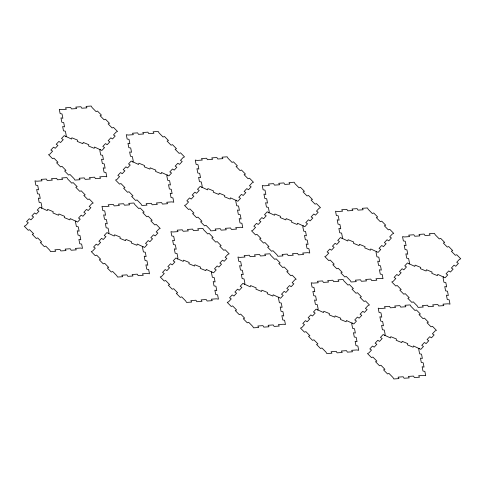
<?xml version="1.0" encoding="UTF-8"?>
<svg xmlns="http://www.w3.org/2000/svg" width="485" height="485" viewBox="0 0 485 485"><rect width="100%" height="100%" fill="white"/><g stroke="black" fill="none" stroke-linecap="round" stroke-linejoin="round"><path stroke-width="0.73" d="M41.595 208.326L41.916 207.059L41.08 202.748L39.176 202.409L38.339 198.098L40.243 198.444L39.406 194.133L37.503 193.788L36.666 189.477L38.57 189.823L37.733 185.512L35.829 185.167L34.993 180.863L36.896 181.208L42.037 180.85L41.183 179.371L46.324 179.02L47.184 180.499L52.325 180.147L51.471 178.662L56.612 178.31L57.466 179.789L62.607 179.438L61.753 177.953L66.894 177.601L67.754 179.086L71.768 183.172L73.144 182.602L77.157 186.695L75.781 187.265L79.795 191.357L81.171 190.787L85.19 194.873L83.808 195.443L87.827 199.535L89.204 198.965L93.217 203.057L91.841 203.627L89.179 206.507L90.883 207.635L88.222 210.52L86.518 209.393L83.856 212.272L85.56 213.4L82.899 216.28L81.195 215.152L78.534 218.038L80.237 219.165L77.582 222.045L70.216 218.608L69.895 219.875L64.232 217.565L64.553 216.298L58.897 213.988L58.57 215.255L52.913 212.945L53.235 211.678L47.572 209.368L47.251 210.635L39.885 207.198L37.224 210.084L38.933 211.211L36.272 214.091L34.562 212.963L31.907 215.843L33.61 216.971L30.949 219.857L29.245 218.729L26.584 221.609L28.288 222.736L25.626 225.616L24.25 226.192L28.263 230.278L29.64 229.708L33.653 233.8L32.277 234.37L36.296 238.462L37.672 237.892L41.686 241.979L40.31 242.555L44.323 246.641L45.699 246.071L49.712 250.163L50.573 251.642L55.714 251.291L54.86 249.811L60.001 249.454L60.855 250.939L65.996 250.581L65.142 249.102L70.283 248.75L71.143 250.23L76.284 249.878L75.43 248.393L80.571 248.041L82.474 248.387L81.638 244.076L79.734 243.731L78.897 239.42L80.801 239.766L79.964 235.455L78.061 235.116L77.224 230.805L79.128 231.151L78.291 226.841L76.387 226.495L75.551 222.185L75.872 220.917M65.899 136.764L66.221 135.497L65.384 131.186L63.474 130.841L62.638 126.53L64.547 126.876L63.711 122.566L61.801 122.22L60.964 117.91L62.874 118.255L62.038 113.951L60.128 113.605L59.291 109.295L61.201 109.64L66.342 109.283L65.487 107.803L70.628 107.452L71.483 108.931L76.624 108.579L75.769 107.094L80.916 106.742L81.771 108.222L86.912 107.87L86.057 106.391L91.198 106.033L92.053 107.518L96.066 111.611L97.443 111.035L101.462 115.127L100.086 115.697L104.099 119.789L105.475 119.219L109.489 123.311L108.113 123.881L112.126 127.967L113.502 127.397L117.522 131.49L116.145 132.059L113.484 134.945L115.187 136.073L112.526 138.952L110.823 137.825L108.161 140.705L109.865 141.832L107.203 144.718L105.5 143.59L102.838 146.47L104.542 147.598L101.88 150.477L94.514 147.04L94.193 148.307L88.537 146.003L88.858 144.73L83.196 142.42L82.874 143.693L77.218 141.384L77.539 140.11L71.877 137.801L71.556 139.074L64.19 135.636L61.528 138.516L63.238 139.644L60.576 142.523L58.867 141.396L56.205 144.281L57.915 145.409L55.254 148.289L53.544 147.161L50.883 150.041L52.592 151.168L49.931 154.054L48.555 154.624L52.568 158.716L53.944 158.146L57.957 162.233L56.581 162.802L60.595 166.895L61.971 166.325L65.99 170.417L64.614 170.987L68.627 175.079L70.004 174.503L74.017 178.595L74.872 180.081L80.013 179.723L79.158 178.244L84.305 177.892L85.16 179.371L90.301 179.02L89.446 177.534L94.587 177.183L95.442 178.662L100.583 178.31L99.728 176.831L104.875 176.473L106.779 176.819L105.942 172.508L104.039 172.163L103.202 167.858L105.106 168.204L104.269 163.894L102.365 163.548L101.529 159.238L103.432 159.583L102.596 155.273L100.692 154.927L99.855 150.617L100.177 149.35M108.598 233.74L108.919 232.473L108.082 228.162L106.173 227.817L105.336 223.506L107.246 223.852L106.409 219.541L104.499 219.196L103.663 214.891L105.572 215.237L104.736 210.927L102.826 210.581L101.989 206.27L103.899 206.616L109.04 206.264L108.185 204.779L113.326 204.427L114.181 205.907L119.328 205.555L118.467 204.076L123.614 203.718L124.469 205.203L129.61 204.846L128.755 203.367L133.896 203.015L134.751 204.494L138.771 208.586L140.147 208.016L144.16 212.103L142.784 212.672L146.797 216.765L148.174 216.195L152.187 220.287L150.811 220.857L154.824 224.949L156.2 224.379L160.22 228.465L158.844 229.035L156.182 231.921L157.886 233.049L155.224 235.928L153.521 234.801L150.859 237.68L152.563 238.814L149.901 241.694L148.198 240.566L145.536 243.446L147.24 244.573L144.578 247.459L137.213 244.016L136.891 245.289L131.235 242.979L131.556 241.706L125.894 239.402L125.573 240.669L119.916 238.359L120.238 237.092L114.575 234.782L114.254 236.049L106.888 232.612L104.226 235.492L105.936 236.619L103.275 239.505L101.565 238.371L98.904 241.257L100.613 242.385L97.952 245.264L96.242 244.137L93.581 247.017L95.29 248.15L92.629 251.03L91.253 251.6L95.266 255.692L96.642 255.122L100.656 259.208L99.279 259.778L103.293 263.87L104.669 263.3L108.688 267.393L107.312 267.962L111.326 272.055L112.702 271.485L116.715 275.571L117.57 277.056L122.711 276.699L121.856 275.219L127.003 274.868L127.858 276.347L132.999 275.995L132.144 274.51L137.285 274.158L138.14 275.638L143.287 275.286L142.426 273.807L147.573 273.449L149.477 273.795L148.64 269.484L146.737 269.145L145.9 264.834L147.804 265.18L146.967 260.869L145.063 260.524L144.227 256.213L146.13 256.559L145.294 252.248L143.39 251.903L142.554 247.599L142.875 246.325M132.896 162.172L133.217 160.905L132.381 156.594L130.477 156.249L129.641 151.944L131.544 152.284L130.707 147.98L128.804 147.634L127.967 143.324L129.871 143.669L129.034 139.359L127.131 139.013L126.294 134.703L128.198 135.048L133.345 134.697L132.49 133.217L137.631 132.86L138.486 134.345L143.627 133.987L142.772 132.508L147.913 132.156L148.768 133.636L153.915 133.284L153.06 131.799L158.201 131.447L159.056 132.926L163.069 137.019L164.445 136.449L168.459 140.541L167.083 141.111L171.102 145.197L172.478 144.627L176.492 148.719L175.115 149.289L179.129 153.381L180.505 152.811L184.518 156.904L183.142 157.473L180.481 160.353L182.19 161.481L179.529 164.367L177.819 163.233L175.158 166.119L176.867 167.246L174.206 170.126L172.496 168.998L169.835 171.878L171.544 173.012L168.883 175.891L161.517 172.454L161.196 173.721L155.533 171.411L155.855 170.144L150.198 167.834L149.877 169.101L144.215 166.791L144.536 165.524L138.88 163.215L138.558 164.482L131.192 161.044L128.531 163.924L130.235 165.052L127.573 167.937L125.87 166.81L123.208 169.689L124.912 170.817L122.25 173.697L120.547 172.569L117.885 175.455L119.589 176.582L116.927 179.462L115.551 180.032L119.571 184.124L120.947 183.554L124.96 187.646L123.584 188.216L127.597 192.309L128.974 191.733L132.987 195.825L131.611 196.395L135.63 200.487L137.006 199.917L141.02 204.009L141.875 205.488L147.016 205.137L146.161 203.651L151.302 203.3L152.157 204.779L157.304 204.427L156.449 202.948L161.59 202.591L162.445 204.076L167.586 203.718L166.731 202.239L171.872 201.887L173.782 202.233L172.945 197.922L171.035 197.577L170.199 193.266L172.108 193.612L171.272 189.302L169.362 188.956L168.525 184.646L170.435 184.991L169.598 180.687L167.689 180.341L166.852 176.031L167.179 174.764M177.565 259.111L177.886 257.838L177.049 253.534L175.146 253.188L174.309 248.878L176.213 249.223L175.376 244.913L173.472 244.567L172.636 240.257L174.539 240.602L173.703 236.298L171.799 235.952L170.962 231.642L172.866 231.988L178.013 231.63L177.152 230.151L182.299 229.799L183.154 231.278L188.295 230.927L187.44 229.441L192.581 229.09L193.436 230.569L198.583 230.217L197.722 228.738L202.869 228.38L203.724 229.866L207.738 233.952L209.114 233.382L213.127 237.474L211.751 238.044L215.77 242.136L217.147 241.566L221.16 245.659L219.784 246.228L223.797 250.315L225.173 249.745L229.187 253.837L227.811 254.407L225.149 257.286L226.859 258.42L224.197 261.3L222.488 260.172L219.826 263.052L221.536 264.179L218.874 267.065L217.165 265.932L214.503 268.817L216.213 269.945L213.552 272.825L206.186 269.387L205.864 270.654L200.202 268.344L200.523 267.077L194.867 264.768L194.546 266.041L188.883 263.731L189.205 262.458L183.548 260.148L183.227 261.421L175.861 257.978L173.2 260.863L174.903 261.991L172.242 264.871L170.538 263.743L167.877 266.629L169.58 267.756L166.919 270.636L165.215 269.508L162.554 272.388L164.257 273.516L161.596 276.401L160.22 276.971L164.239 281.064L165.615 280.488L169.629 284.58L168.253 285.15L172.266 289.242L173.642 288.672L177.655 292.764L176.279 293.334L180.293 297.42L181.669 296.85L185.688 300.942L186.543 302.422L191.684 302.07L190.829 300.591L195.97 300.233L196.825 301.719L201.972 301.361L201.111 299.882L206.258 299.53L207.113 301.009L212.254 300.658L211.399 299.172L216.54 298.821L218.444 299.166L217.607 294.856L215.704 294.51L214.867 290.206L216.771 290.545L215.934 286.241L214.03 285.895L213.194 281.585L215.097 281.93L214.261 277.62L212.357 277.274L211.521 272.964L211.842 271.697M201.869 187.543L202.19 186.276L201.354 181.966L199.45 181.62L198.614 177.31L200.517 177.655L199.681 173.345L197.777 172.999L196.94 168.695L198.844 169.041L198.007 164.73L196.104 164.385L195.267 160.074L197.171 160.42L202.312 160.068L201.457 158.583L206.598 158.231L207.459 159.71L212.6 159.359L211.745 157.88L216.886 157.522L217.741 159.007L222.882 158.65L222.027 157.17L227.168 156.819L228.029 158.298L232.042 162.39L233.418 161.82L237.432 165.906L236.056 166.482L240.069 170.568L241.445 169.999L245.458 174.091L244.082 174.661L248.102 178.753L249.478 178.183L253.491 182.269L252.115 182.839L249.454 185.725L251.157 186.852L248.496 189.732L246.792 188.604L244.131 191.484L245.834 192.618L243.173 195.497L241.469 194.37L238.808 197.249L240.512 198.377L237.856 201.263L230.49 197.825L230.163 199.092L224.506 196.783L224.828 195.516L219.171 193.206L218.844 194.473L213.188 192.163L213.509 190.896L207.847 188.586L207.525 189.853L200.16 186.416L197.498 189.296L199.208 190.423L196.546 193.309L194.837 192.175L192.175 195.061L193.885 196.189L191.223 199.068L189.514 197.941L186.858 200.82L188.562 201.954L185.9 204.834L184.524 205.404L188.538 209.496L189.914 208.926L193.927 213.012L192.551 213.588L196.57 217.674L197.947 217.104L201.96 221.196L200.584 221.766L204.597 225.858L205.973 225.289L209.987 229.375L210.842 230.86L215.989 230.502L215.134 229.023L220.275 228.671L221.13 230.151L226.271 229.799L225.416 228.314L230.557 227.962L231.418 229.441L236.559 229.09L235.704 227.61L240.845 227.253L242.749 227.598L241.912 223.294L240.008 222.948L239.172 218.638L241.075 218.984L240.239 214.673L238.335 214.328L237.498 210.017L239.402 210.363L238.565 206.052L236.662 205.707L235.825 201.402L236.146 200.135M244.567 284.519L244.889 283.252L244.052 278.942L242.148 278.596L241.312 274.286L243.215 274.631L242.379 270.327L240.475 269.981L239.638 265.671L241.542 266.016L240.706 261.706L238.802 261.36L237.965 257.05L239.869 257.396L245.01 257.044L244.155 255.565L249.296 255.207L250.157 256.686L255.298 256.335L254.443 254.855L259.584 254.498L260.439 255.983L265.58 255.625L264.725 254.146L269.866 253.794L270.727 255.274L274.74 259.366L276.117 258.796L280.13 262.888L278.754 263.458L282.767 267.544L284.143 266.974L288.163 271.066L286.781 271.636L290.8 275.729L292.176 275.159L296.189 279.245L294.813 279.821L292.152 282.7L293.855 283.828L291.194 286.708L289.49 285.58L286.829 288.466L288.533 289.594L285.871 292.473L284.168 291.346L281.506 294.225L283.21 295.353L280.554 298.239L273.188 294.801L272.867 296.068L267.205 293.758L267.526 292.491L261.87 290.182L261.542 291.449L255.886 289.139L256.207 287.872L250.545 285.562L250.224 286.829L242.858 283.392L240.196 286.271L241.906 287.399L239.244 290.285L237.535 289.157L234.879 292.037L236.583 293.164L233.922 296.044L232.218 294.916L229.557 297.802L231.26 298.93L228.599 301.809L227.222 302.379L231.236 306.471L232.612 305.902L236.625 309.994L235.249 310.564L239.269 314.65L240.645 314.08L244.658 318.172L243.282 318.742L247.295 322.834L248.672 322.264L252.685 326.356L253.546 327.836L258.687 327.484L257.832 325.999L262.973 325.647L263.828 327.126L268.969 326.775L268.114 325.296L273.255 324.938L274.116 326.423L279.257 326.065L278.402 324.586L283.543 324.235L285.447 324.574L284.61 320.27L282.706 319.924L281.87 315.614L283.773 315.959L282.937 311.649L281.033 311.303L280.197 306.993L282.1 307.338L281.264 303.034L279.36 302.688L278.523 298.378L278.845 297.111M268.872 212.951L269.193 211.684L268.357 207.374L266.447 207.034L265.61 202.724L267.52 203.069L266.683 198.759L264.774 198.413L263.937 194.103L265.847 194.449L265.01 190.138L263.1 189.793L262.264 185.488L264.173 185.828L269.314 185.476L268.46 183.997L273.601 183.639L274.455 185.124L279.602 184.767L278.742 183.288L283.889 182.936L284.743 184.415L289.885 184.064L289.03 182.578L294.171 182.227L295.025 183.712L299.045 187.798L300.415 187.228L304.435 191.32L303.058 191.89L307.072 195.982L308.448 195.413L312.461 199.499L311.085 200.069L315.098 204.161L316.475 203.591L320.494 207.683L319.118 208.253L316.456 211.133L318.16 212.26L315.499 215.146L313.795 214.018L311.134 216.898L312.837 218.026L310.176 220.905L308.472 219.778L305.811 222.663L307.514 223.791L304.853 226.671L297.487 223.233L297.166 224.5L291.509 222.191L291.831 220.924L286.168 218.614L285.847 219.881L280.191 217.571L280.512 216.304L274.849 213.994L274.528 215.261L267.162 211.824L264.501 214.709L266.21 215.837L263.549 218.717L261.839 217.589L259.178 220.469L260.888 221.596L258.226 224.482L256.517 223.355L253.855 226.234L255.565 227.362L252.903 230.242L251.527 230.818L255.54 234.904L256.917 234.334L260.93 238.426L259.554 238.996L263.567 243.088L264.943 242.518L268.963 246.604L267.587 247.18L271.6 251.266L272.976 250.696L276.99 254.789L277.844 256.268L282.985 255.916L282.131 254.437L287.278 254.079L288.132 255.565L293.273 255.207L292.419 253.728L297.56 253.376L298.414 254.855L303.555 254.498L302.701 253.018L307.848 252.667L309.751 253.012L308.915 248.702L307.011 248.356L306.174 244.046L308.078 244.391L307.241 240.081L305.338 239.735L304.501 235.431L306.405 235.777L305.568 231.466L303.665 231.121L302.828 226.81L303.149 225.543M317.827 310.236L318.148 308.969L317.311 304.659L315.402 304.313L314.565 300.009L316.475 300.354L315.638 296.044L313.728 295.698L312.892 291.388L314.801 291.734L313.965 287.423L312.055 287.078L311.218 282.767L313.128 283.113L318.269 282.761L317.414 281.282L322.555 280.924L323.41 282.409L328.551 282.052L327.696 280.572L332.843 280.221L333.698 281.7L338.839 281.348L337.984 279.863L343.125 279.512L343.98 280.991L347.994 285.083L349.37 284.513L353.389 288.605L352.013 289.175L356.026 293.267L357.403 292.691L361.416 296.784L360.04 297.353L364.053 301.446L365.429 300.876L369.449 304.968L368.073 305.538L365.411 308.418L367.115 309.545L364.453 312.431L362.75 311.303L360.088 314.183L361.792 315.311L359.13 318.19L357.427 317.063L354.765 319.942L356.469 321.076L353.808 323.956L346.442 320.518L346.12 321.785L340.464 319.476L340.785 318.208L335.123 315.899L334.802 317.166L329.145 314.856L329.467 313.589L323.804 311.279L323.483 312.546L316.117 309.109L313.455 311.988L315.165 313.122L312.504 316.002L310.794 314.874L308.133 317.754L309.842 318.881L307.181 321.767L305.471 320.633L302.81 323.519L304.519 324.647L301.858 327.527L300.482 328.096L304.495 332.189L305.871 331.619L309.885 335.711L308.508 336.281L312.522 340.373L313.898 339.803L317.917 343.889L316.541 344.459L320.555 348.551L321.931 347.981L325.944 352.074L326.799 353.553L331.94 353.201L331.085 351.716L336.232 351.364L337.087 352.844L342.228 352.492L341.373 351.013L346.514 350.655L347.369 352.14L352.51 351.783L351.655 350.303L356.802 349.952L358.706 350.297L357.869 345.987L355.966 345.641L355.129 341.331L357.033 341.676L356.196 337.366L354.292 337.02L353.456 332.716L355.359 333.056L354.523 328.751L352.619 328.406L351.783 324.095L352.104 322.828M342.125 238.675L342.446 237.401L341.61 233.097L339.706 232.751L338.87 228.441L340.773 228.787L339.936 224.476L338.033 224.131L337.196 219.82L339.1 220.166L338.263 215.855L336.36 215.516L335.523 211.205L337.427 211.551L342.574 211.193L341.713 209.714L346.86 209.362L347.715 210.842L352.856 210.49L352.001 209.005L357.142 208.653L357.997 210.132L363.144 209.781L362.289 208.301L367.43 207.944L368.285 209.429L372.298 213.515L373.674 212.945L377.688 217.037L376.311 217.607L380.331 221.7L381.707 221.13L385.72 225.222L384.344 225.792L388.358 229.878L389.734 229.308L393.747 233.4L392.371 233.97L389.71 236.85L391.419 237.983L388.758 240.863L387.048 239.735L384.387 242.615L386.096 243.743L383.435 246.629L381.725 245.495L379.064 248.381L380.774 249.508L378.112 252.388L370.746 248.95L370.425 250.218L364.762 247.908L365.084 246.641L359.427 244.331L359.106 245.598L353.444 243.288L353.765 242.021L348.109 239.711L347.787 240.984L340.421 237.541L337.76 240.427L339.464 241.554L336.802 244.434L335.099 243.306L332.437 246.186L334.141 247.32L331.479 250.199L329.776 249.072L327.114 251.951L328.818 253.079L326.156 255.965L324.78 256.535L328.8 260.621L330.176 260.051L334.189 264.143L332.813 264.713L336.826 268.805L338.203 268.235L342.216 272.327L340.84 272.897L344.853 276.983L346.229 276.414L350.249 280.506L351.104 281.985L356.245 281.633L355.39 280.154L360.531 279.796L361.386 281.282L366.533 280.924L365.672 279.445L370.819 279.093L371.674 280.572L376.815 280.221L375.96 278.736L381.101 278.384L383.011 278.729L382.174 274.419L380.264 274.073L379.428 269.763L381.337 270.109L380.501 265.804L378.591 265.459L377.754 261.148L379.664 261.494L378.827 257.183L376.918 256.838L376.081 252.527L376.402 251.26M384.823 335.65L385.145 334.383L384.308 330.073L382.404 329.727L381.568 325.417L383.471 325.762L382.635 321.452L380.731 321.106L379.894 316.796L381.798 317.142L380.961 312.837L379.058 312.492L378.221 308.181L380.125 308.527L385.272 308.169L384.417 306.69L389.558 306.338L390.413 307.817L395.554 307.466L394.699 305.98L399.84 305.629L400.695 307.108L405.842 306.756L404.987 305.277L410.128 304.919L410.983 306.405L414.996 310.497L416.372 309.921L420.386 314.013L419.01 314.583L423.029 318.675L424.405 318.105L428.419 322.198L427.042 322.767L431.056 326.854L432.432 326.284L436.445 330.376L435.069 330.946L432.408 333.832L434.117 334.959L431.456 337.839L429.746 336.711L427.085 339.591L428.795 340.719L426.133 343.604L424.423 342.477L421.762 345.356L423.472 346.484L420.81 349.364L413.444 345.926L413.123 347.193L407.461 344.89L407.782 343.616L402.126 341.307L401.804 342.58L396.142 340.27L396.463 338.997L390.807 336.687L390.486 337.96L383.12 334.523L380.458 337.402L382.162 338.53L379.5 341.41L377.797 340.282L375.135 343.168L376.839 344.295L374.178 347.175L372.474 346.047L369.812 348.927L371.516 350.055L368.855 352.941L367.478 353.51L371.498 357.603L372.874 357.033L376.887 361.119L375.511 361.689L379.525 365.781L380.901 365.211L384.914 369.303L383.538 369.873L387.557 373.965L388.934 373.389L392.947 377.482L393.802 378.967L398.943 378.609L398.088 377.13L403.229 376.778L404.084 378.258L409.231 377.906L408.376 376.421L413.517 376.069L414.372 377.548L419.513 377.197L418.658 375.717L423.799 375.36L425.709 375.705L424.872 371.395L422.962 371.049L422.126 366.745L424.036 367.09L423.199 362.78L421.289 362.434L420.453 358.124L422.362 358.47L421.526 354.159L419.616 353.814L418.779 349.503L419.107 348.236M409.128 264.082L409.449 262.815L408.612 258.505L406.709 258.159L405.872 253.849L407.776 254.195L406.939 249.884L405.036 249.545L404.199 245.234L406.103 245.58L405.266 241.269L403.362 240.924L402.526 236.613L404.429 236.959L409.57 236.607L408.716 235.122L413.857 234.77L414.717 236.25L419.858 235.898L419.004 234.419L424.145 234.061L424.999 235.546L430.14 235.189L429.286 233.709L434.427 233.358L435.287 234.837L439.301 238.929L440.677 238.359L444.69 242.445L443.314 243.021L447.328 247.107L448.704 246.538L452.723 250.63L451.347 251.2L455.36 255.292L456.737 254.722L460.75 258.808L459.374 259.384L456.712 262.264L458.416 263.391L455.754 266.271L454.051 265.143L451.389 268.029L453.099 269.157L450.438 272.036L448.728 270.909L446.067 273.789L447.776 274.916L445.115 277.802L437.749 274.364L437.428 275.632L431.765 273.322L432.087 272.055L426.43 269.745L426.109 271.012L420.446 268.702L420.768 267.435L415.111 265.125L414.784 266.392L407.424 262.955L404.763 265.835L406.466 266.962L403.805 269.848L402.101 268.72L399.44 271.6L401.143 272.728L398.482 275.607L396.779 274.48L394.117 277.365L395.821 278.493L393.159 281.373L391.783 281.943L395.796 286.035L397.173 285.465L401.192 289.557L399.81 290.127L403.829 294.213L405.205 293.643L409.219 297.735L407.843 298.305L411.856 302.397L413.232 301.828L417.252 305.914L418.106 307.399L423.247 307.041L422.393 305.562L427.534 305.21L428.388 306.69L433.529 306.338L432.675 304.853L437.816 304.501L438.676 305.986L443.817 305.629L442.963 304.15L448.104 303.798L450.007 304.137L449.171 299.833L447.267 299.487L446.43 295.177L448.334 295.523L447.497 291.212L445.594 290.867L444.757 286.556L446.661 286.902L445.824 282.591L443.92 282.252L443.084 277.941L443.405 276.674"/></g></svg>
